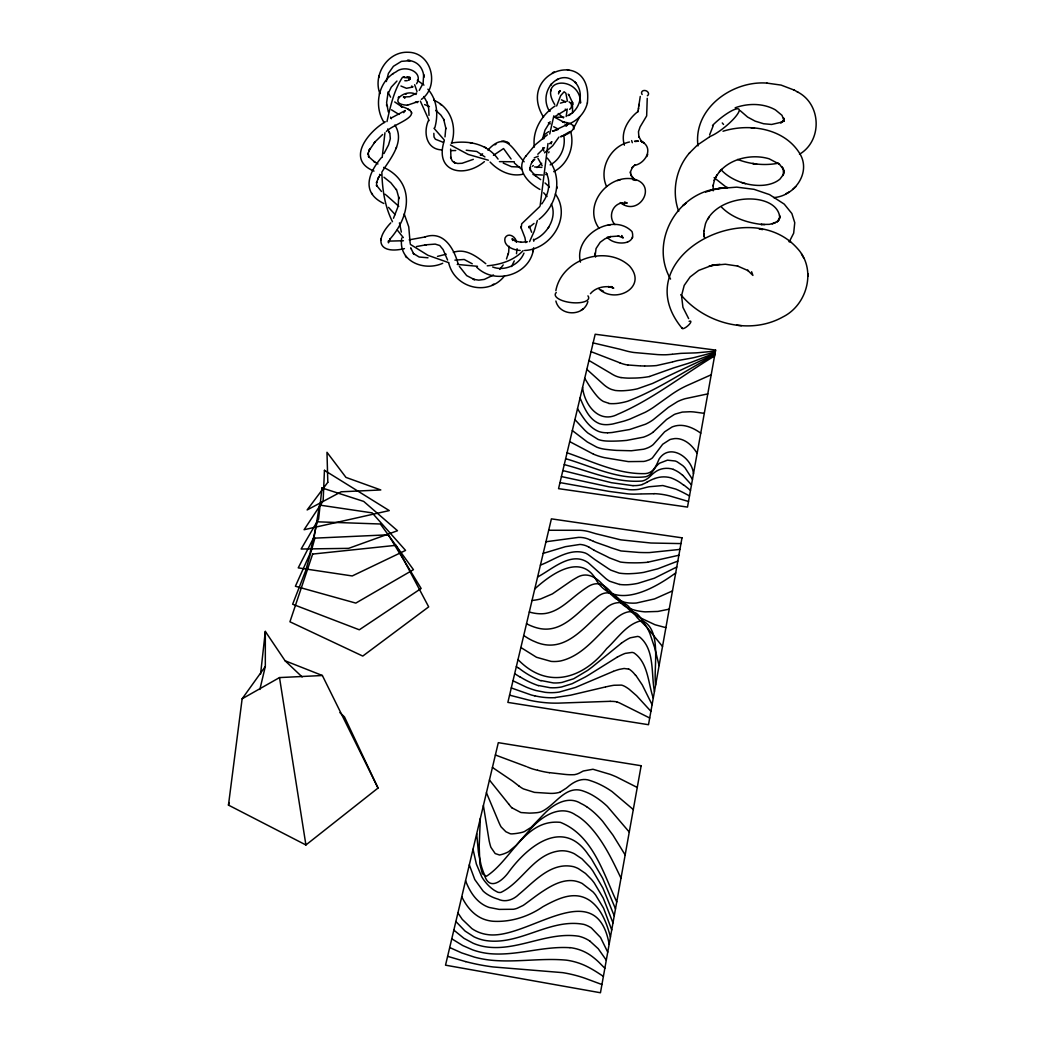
<?xml version="1.0" encoding="UTF-8"?>
<svg xmlns="http://www.w3.org/2000/svg" width="1045" height="1045" viewBox="0 0 1045 1045"><rect width="100%" height="100%" fill="white"/><g stroke="black" fill="none" stroke-linecap="round" stroke-linejoin="round"><path stroke-width="1.5" d="M558.553 93.932L558.84 92.038L558.657 92.678L560.381 90.654M543.831 138.763L544.628 134.478L548.664 131.631M655.62 684.971C653.138 667.585 662.582 629.364 641.93 620.56C626.608 623.708 617.569 638.665 606.662 648.631C583.11 678.636 547.436 690.131 518.02 659.565M444.086 120.136L443.668 119.208L445.784 128.039L445 136.895M429.012 115.368L428.659 108.236L426.909 102.11L427.274 103.063M480.321 818.509L479.185 846.084L479.89 864.124L482.346 873.724L486.421 876.246C511.684 859.931 524.786 818.823 560.381 822.35C592.75 835.242 603.278 873.097 616.746 901.9M624.401 145.177C620.221 131.905 628.202 118.999 638.39 111.149L637.907 111.802L640.271 96.401M543.622 201.136C549.161 192.816 550.702 180.824 546.039 172.516M539.024 219.345C557.586 204.872 563.66 176.553 547.188 157.991M779.74 216.929L779.126 219.724L779.661 217.817L777.114 221.958L778.969 220.025M638.613 108.118L638.547 109.189M517.092 248.723L516.478 253.687M560.447 136.621C573.509 133.172 580.981 123.859 562.484 121.912L564.692 122.644L554.464 117.158M638.808 104.448L638.704 106.198M433.832 133.329L434.028 136.999L435.399 139.233L443.42 142.394M382.196 157.416L384.952 132.741M551.368 141.833L551.172 143.831M386.323 81.536L388.426 73.398L393.416 66.292L401.437 61.355L410.267 60.636L407.524 60.323C417.268 61.002 423.042 67.272 423.956 77.199L423.656 74.613L423.107 83.3L419.267 90.379M548.782 186.506L548.69 187.264M556.867 188.492L557.024 187.003M260.571 674.077L265.325 631.415L285.089 660.78L302.149 676.951M450.63 149.095L450.97 158.461L450.578 157.103L452.224 160.891L455.398 163.151L453.465 162.145L457.619 163.49L462.099 163.281L473.32 159.349M525.792 242.623L524.943 237.672L521.194 228.019L521.703 223.8L539.795 206.557M567.226 108.993L566.181 116.544M416.589 83.744C424.087 71.622 404.676 64.516 396.199 71.778C378.225 81.04 373.392 106.067 384.155 122.605M595.141 253.047L595.193 255.267L596.068 248.527L600.196 242.257L604.964 238.796L610.763 236.536L607.563 237.568M339.925 712.612L344.458 716.896L378.029 788.048L305.911 844.974L228.463 805.107L242.14 698.792L265.325 666.462L265.325 631.415M390.791 222.859C373.104 241.578 380.132 254.353 404.441 248.619M542.473 139.181L544.994 130.142L550.14 121.716M540.16 205.643L547.985 143.518M533.642 247.783C531.16 274.443 495.173 285.886 476.546 267.05M421.383 99.366C439.958 86.448 431.872 52.354 408.099 52.263C387.591 51.309 372.778 74.9 379.844 93.488M428.385 120.684C423.147 132.532 426.321 149.722 442.257 149.905M633.257 166.442L632.212 167.579L635.007 164.979L634.511 165.397C645.64 163.425 654.013 147.959 641.734 141.558L642.361 142.068L640.925 140.748L643.851 143.034L640.925 140.748M572.569 113.004L572.451 102.214L572.895 104.343M444.321 140.592C433.975 171.85 463.666 178.956 484.397 161.648M451.61 143.269C457.148 126.824 450.813 107.217 434.015 100.346M587.342 103.115C593.86 45.327 515.276 71.387 543.531 117.171M378.669 77.735L379.022 75.971M580.524 102.58C580.223 75.971 537.3 76.716 554.699 104.474M549.735 133.982L553.837 115.825M418.065 80.413L418.222 79.707M512.677 240.507L512.259 238.573L512.716 239.736L512.52 238.992L516.413 241.526L515.08 241.003L521.207 242.322M434.824 127.699C438.508 114.689 437.15 99.602 427.901 89.191M386.964 121.599C390.438 106.446 393.808 90.654 402.39 77.434M506.485 258.977L508.641 252.381L509.085 246.254M533.25 250.147L532.911 251.636M555.849 290.693C561.57 259.238 606.178 244.269 629.508 265.979C648.187 287.153 615.348 304.787 598.694 288.616M259.852 689.478L265.325 666.462M379.374 94.089L379.727 92.731M530.364 165.815L530.442 170.557L530.168 169.904L535.34 175.691L534.139 174.724M537.352 220.443L534.335 230.997L529.58 241.656M508.392 253.478L508.105 254.601M607.289 237.163C613.167 245.575 636.901 245.888 632.029 231.611C613.115 212.03 573.405 235.478 580.471 262.125M550.819 91.059L551.185 89.765M647.234 98.321L646.659 115.904L640.062 126.954L638.482 131.683L638.887 137.026L638.717 136.333L641.408 141.232M709.607 134.87L713.33 125.465M387.865 94.063L386.611 102.75L388.322 111.985M587.421 102.854C585.148 112.507 577.794 120.711 568.454 124.055M573.796 129.293L574.058 128.43M380.68 240.167L381.085 238.861M228.463 805.107L229.299 802.586M387.813 94.207L391.274 87.114L396.943 81.053M556.645 105.989L560.669 95.657L564.117 91.764L565.894 93.266L567.37 101.13M579.609 116.909L574.071 127.268M632.303 238.051L632.682 237.019M646.855 156.567L647.73 154.32M382.405 171.197C390.921 157.939 405.225 141.232 394.866 124.995M395.977 148.56L396.538 147.175M403.683 112.651L405.264 110.548L390.634 118.307M548.677 152.74L549.069 151.812M416.158 94.468C404.546 87.793 386.493 104.604 407.589 105.179M514.297 260.884L511.527 266.553M781.843 166.534L783.58 169.512L778.995 163.725L779.531 164.248L769.133 158.801C749.97 153.001 722.97 159.689 714.257 180.458L714.493 179.753L713.069 185.932L713.173 185.122L713.212 190.843M530.821 164.509L533.394 159.807M523.976 253.125C519.195 264.986 504.63 271.595 492.613 266.984M587.878 301.613C583.593 316.962 559.519 316.282 555.875 301.025M566.09 126.301L568.284 124.002L552.753 131.317M380.106 174.842L377.833 178.969L378.865 176.918M378.225 178.186L376.513 182.692L376.644 182.026L376.631 185.958L376.448 185.278L381.464 191.457M393.482 218.274L398.184 206.27L398.681 196.982C400.287 204.023 395.911 186.232 396.368 189.942M779.609 215.309L779.779 217.478C777.362 191.039 717.001 192.711 705.48 223.721L703.781 231.507L703.821 230.671L704.239 236.758L703.794 233.858L703.938 234.785M715.642 177.245L715.303 177.846L717.131 174.698M533.486 239.971C546.653 235.151 557.56 217.843 551.355 204.01M383.985 153.537L388.531 144.928L390.321 138.671L389.889 133.878L387.721 128.979M525.896 156.018C514.793 169.29 528.169 183.006 539.938 189.445M689.609 152.831C675.828 168.558 671.504 191.731 678.701 211.351M558.879 137.143L552.727 145.738L544.536 152.831M525.661 156.384L535.144 144.85L547.345 134.844M381.451 157.56C368.049 173.339 361.126 192.685 383.842 203.488M543.034 202.077L541.793 203.919M548.142 228.11L548.847 227.052M707.909 219.032L709.307 216.994M503.207 264.921L499.771 269.375M398.197 97.681L398.994 96.558M632.343 167.435L630.396 171.994L631.258 175.978M789.223 241.917L793.678 233.166L794.749 222.703L791.875 213.546L784.233 204.115L769.499 194.592L754.033 189.328L736.738 187.146L718.62 188.557L727.673 187.382M374.058 142.982L374.985 141.898L368.78 150.989L369.956 148.573L368.036 153.759L368.062 154.608L368.153 153.079L369.068 157.273L368.362 156.058L368.702 156.632M590.438 293.671C595.075 288.054 602.952 286.056 609.98 286.826L608.347 286.63L611.09 286.996L608.347 286.63M773.679 197.583C794.696 196.251 811.808 172.046 799.399 152.962C783.75 128.156 749.291 123.062 723.009 131.239M689.386 153.079L697.433 145.046L709.699 136.777M541.689 163.281L536.973 167.592M374.776 142.146L382.614 134.505M537.783 154.255L544.51 147.685M719.352 171.746L721.612 169.329M504.526 275.906C488.355 296.845 454.392 288.289 448.632 262.582M565.724 124.747L566.926 123.545M523.127 250.617C513.957 260.532 500.32 264.685 487.205 265.822M534.766 159.532L531.591 162.158M795.768 186.702L792.711 189.472M555.274 116.322L565.528 110.104M566.939 124.943L567.644 124.342M777.637 221.409L778.225 220.913L772.242 223.917M653.19 432.121L666.566 419.489L674.09 414.604A27.719 20.913 4.4 0 1 675.475 413.99L682.32 412.083L690.17 411.73A67.285 51.427 4.6 0 1 693.893 411.952L704.304 413.35M534.766 588.936C551.277 573.836 581.778 552.087 596.813 581.02C616.236 610.515 654.588 588.413 675.697 572.934M416.655 92.992L409.784 96.702L403.396 97.002L404.846 97.982M386.35 131.474C393.273 123.689 429.038 114.584 400.771 106.263L402.09 106.917L394.723 101.953M569.525 131.814L561.034 136.777M534.034 223.447L528.757 227.705L529.41 226.438L531.631 232.251M580.942 310.404L583.071 308.784M493.449 155.313L503.546 148.56L511.096 158.997M487.858 150.088C505.963 130.573 512.298 148.886 524.159 161.792M799.516 154.229C822.676 140.552 821.409 103.755 797.231 91.803M549.487 143.688L552.021 141.859M621.37 643.211L592.606 666.671A179.792 143.923 -3.9 0 1 587.643 670.394L573.666 678.767L562.001 682.424A33.584 28.019 0 0 1 553.249 682.921L541.153 680.543M740.082 110.548L747.593 117.066L755.117 121.129L763.595 123.741L771.589 124.459L781.83 122.134L780.798 122.735L784.155 119.966L783.593 121.246L784.168 119.848L783.763 121.181L783.659 117.954L784.09 120.698L781.987 115.316L775.442 109.908C764.104 103.429 748.769 102.828 735.171 107.779M393.338 73.503L392.397 74.169M385.318 121.808C368.362 131.644 345.399 159.611 374.019 171.093M494.925 144.863L496.14 144.027M493.501 275.005L484.292 279.42L478.741 280.151L473.163 279.263L474.626 279.694L466.684 275.619L459.343 266.37M532.323 166.246L533.342 165.567M482.607 153.824L480.36 155.313M555.143 105.976C541.78 114.728 532.036 130.769 534.387 147.097M559.95 90.824L559.336 91.228L560.133 90.758M714.584 355.966C682.346 375.377 652.498 399.373 617.752 414.264C598.785 424.218 584.312 404.493 582.574 387.368M537.613 576.971C552.165 569.355 571.21 550.976 587.956 562.576A94.677 77.748 -1.8 0 1 591.561 565.724L605.734 578.486A30.161 24.153 3 0 0 609.705 581.255L619.698 584.508M567.762 115.721L570.518 114.166L569.329 114.911C581.138 108.131 584.05 91.555 574.946 82.059L576.004 83.26C568.741 74.835 557.73 76.167 550.493 85.246L551.473 84.018C545.137 91.725 544.21 102.07 549.043 110.587M782.3 121.847L783.358 121.22L780.798 122.735M408.412 80.191L410.306 78.009L410.189 79.067L409.131 77.474L409.901 77.944L403.945 77.552M418.34 101.509L407.393 105.205M714.754 354.986C685.794 370.309 658.481 389.524 627.758 401.202A50.865 37.385 1.4 0 1 621.462 402.73L621.096 402.795A32.134 23.761 1.5 0 1 608.791 403.527M242.14 698.792L279.511 677.578L322.369 675.514L378.029 788.048M647.012 482.176L648.004 481.614A40.794 31.833 4.4 0 1 654.81 478.466M617.112 657.214L588.91 674.848A193.443 154.085 -3.6 0 1 585.2 677.042L572.137 683.704L561.596 686.97A37.045 30.945 -0.2 0 1 550.01 687.701L538.58 685.52M569.616 109.346C572.477 107.739 572.137 102.985 569.016 101.848M550.153 164.901C560.486 159.585 565.972 147.071 563.778 135.798M553.719 171.667C567.931 164.405 574.959 146.587 570.635 131.409M564.261 135.288L565.084 134.844M676.755 567.017L654.301 578.238L637.881 583.345A61.446 48.684 2.6 0 1 630.174 584.534L628.189 584.717A35.922 28.698 2.9 0 1 619.698 584.455M412.592 87.075L406.453 88.302L400.953 86.03M785.997 193.678L789.21 191.94M554.111 71.909L552.387 72.823M557.69 79.237L556.658 79.786M672.484 590.908L654.497 598.929L636.444 603.017A39.697 31.912 3.3 0 1 632.565 603.161L629.534 603.03A26.373 21.292 3.4 0 1 624.427 602.194L615.74 598.667L609.144 592.737A77.591 61.851 4.9 0 1 607.746 591.117C601.006 580.902 589.119 569.669 576.383 577.833A84.514 69.793 3.5 0 0 570.243 581.582L552.413 593.887L540.578 598.981A43.067 34.616 -1.4 0 1 532.049 600.444M492.299 284.893L493.945 284.057M714.937 354.02L652.498 383.476L637.515 388.779A59.408 43.263 1.6 0 1 628.254 390.334L625.537 390.582A38.443 28.189 1.7 0 1 615.205 390.464L611.547 389.458A20.038 14.787 1.8 0 1 607.067 387.146L605.708 386.206A48.893 35.817 2.4 0 1 603.357 384.26L586.846 369.368M540.422 565.11C554.477 559.806 569.76 547.724 585.37 553.066A17.804 14.303 0.8 0 1 588.544 554.882L593.978 558.918A50.042 39.54 2.8 0 0 594.958 559.637L607.289 567.905A38.273 30.423 3.1 0 0 610.894 570.165L619.189 573.117A49.167 38.926 2.8 0 0 629.064 573.744L631.154 573.64A80.818 63.301 2.6 0 0 643.759 572.373L657.827 568.793L677.813 561.113M711.214 374.763L686.892 385.618A108.249 82.019 6.5 0 0 679.563 389.38L678.257 390.138A134.478 102.371 7.3 0 0 671.635 394.396L653.177 407.55A95.853 70.093 0.7 0 1 645.261 412.266L630.044 419.032A124.42 90.262 0.2 0 1 623.956 421.122L613.01 423.943A35.791 26.7 1.3 0 1 608.399 424.584A19.62 14.721 1.4 0 1 603.592 424.544L602.351 424.361A14.604 10.973 1.4 0 1 598.903 423.421C588.609 419.006 584.246 407.55 580.053 398.001M534.191 157.899L538.253 156.188M560.42 103.141L565.894 101.535M715.107 353.04L691.855 362.092A83.208 59.408 2.5 0 1 687.571 363.569L673.568 367.931A44.491 33.022 4.3 0 0 672.536 368.297L649.598 376.448M613.363 671.36L575.377 687.479L559.206 692.064A43.067 35.974 -0.2 0 1 545.203 692.326L535.981 690.51A79.106 65.273 0.3 0 1 526.288 687.127L512.977 680.791M620.273 202.573C639.109 217.687 658.219 184.965 634.001 179.126C608.112 173.601 582.3 205.264 599.085 228.385M556.828 129.972L558.121 129.502M566.377 124.695L568.362 124.002L567.657 124.237M560.107 792.097L566.181 788.244A69.166 59.787 -2.2 0 0 567.5 787.198C572.947 782.365 580.328 778.198 587.812 779.857A73.581 66.096 1.3 0 1 597.361 783.28A84.789 76.429 0.8 0 1 612.03 791.561L633.296 809.561M709.751 190.712L718.686 188.544C676.912 192.829 649.245 242.022 670.55 279.08M705.662 192.071L709.908 190.66M775.299 222.885L769.29 224.361L760.917 224.44L764.835 224.61M737.874 266.096L725.334 264.228L711.736 265.469L698.687 270.407L690.118 276.951L684.201 285.416L681.536 295.696L682.934 307.361L688.642 318.594M627.509 242.257L627.235 242.335M617.464 180.576L620.508 179.675M543.204 553.38L565.423 546.679L579.988 544.432A17.399 13.938 0.9 0 1 589.106 547.266M629.456 142.002C610.319 145.973 598.485 169.016 606.57 186.519M567.239 124.459L564.809 125.087M672.836 361.857L675.945 360.995A34.916 25.785 4 0 1 677.513 360.603L690.249 358.344A63.314 45.275 3.1 0 0 694.742 357.416L715.289 352.06M672.118 362.053L656.534 365.567A81.51 58.18 2.2 0 1 644.595 365.985M446.215 254.196L437.502 256.391M678.871 555.248L647.769 562.21M555.548 130.364L552.7 130.978M669.218 609.144L657.893 611.443L645.105 611.861A50.186 40.311 4 0 1 636.849 610.672A32.787 26.491 4 0 1 630.083 608.569C613.65 604.232 607.406 572.738 586.271 587.799A86.487 71.596 4.4 0 0 583.437 589.733L582.653 590.294A134.596 112.507 6.4 0 0 580.341 592.019C569.538 599.908 559.806 610.829 546.078 613.363A24.074 19.581 -0.8 0 1 540.84 613.781A32.369 26.269 -0.8 0 1 535.981 613.441A37.764 30.592 -0.7 0 1 529.292 612.017M709.085 266.135L717.249 264.542M545.738 174.554L547.345 174.149M442.714 263.288C424.061 271.7 397.831 261.328 401.776 237.973M563.921 117.118L555.326 117.314M605.159 687.022L570.492 695.199L555.117 697.551M605.695 686.905L610.071 685.951A61.394 52.812 4.7 0 1 614.029 685.259L621.357 685.102A9.314 7.877 3.8 0 1 622.716 685.468A17.334 14.695 3.6 0 1 626.059 687.153A39.619 33.819 3 0 1 629.234 689.308L636.627 695.735L650.904 711.318M453.334 252.354C465.691 247.978 476.651 256.495 485.794 263.706M454.915 260.14L464.189 259.473L472.249 263.784M523.284 174.123C510.927 177.219 498.452 170.91 490.105 162.053M634.916 141.545L638.547 141.179L634.55 141.179M711.514 265.521L719.9 264.307M707.792 393.887L685.102 398.707A43.707 32.878 4.8 0 0 677.539 401.62L668.473 407.302L653.177 419.763A49.481 36.797 1.8 0 1 645.47 424.231L629.626 429.521L612.03 432.512A46.633 34.785 1.4 0 1 607.563 432.787M416.485 246.555L426.36 244.752L425.067 244.961M610.424 236.64L618.914 236.026L618.222 235.935L623.238 237.96L621.775 236.379L622.415 237.071M527.464 241.8L520.723 242.283M409.17 239.841L425.093 236.954M778.46 163.164C764.862 165.868 750.545 164.365 737.6 159.441M503.259 141.101L501.417 141.402M549.291 111.227L550.232 111.07M718.62 188.557L723.166 187.839M404.807 80.752L407.21 80.713M608.099 225.197L610.175 224.871M424.819 236.993C443.603 230.161 454.196 248.788 458.154 264.137M426.086 244.791L435.203 244.112L439.749 245.51L443.119 249.585L447.587 260.074M545.96 541.754L578.551 537.378A20.338 16.263 0.9 0 1 589.68 539.677M403.422 240.742L388.191 241.134L388.466 242.819L390.112 238.717L389.785 239.279C410.502 216.224 415.44 182.235 383.646 167.383M679.916 549.409L649.376 552.583A135.314 103.037 2.9 0 1 638.782 552.426L620.978 550.95L611.312 547.854A136.255 113.369 -0.2 0 0 607.432 546.378L596.604 542.603A45.797 35.896 2.2 0 1 593.442 541.323M519.822 167.03L511.501 166.677L503.246 163.085M405.604 94.011L406.427 93.932M715.459 351.081L697.616 352.753A63.105 44.948 3.5 0 1 694.99 352.91L681.431 353.341A31.533 23.186 3.8 0 0 680.06 353.445L672.484 354.255M672.196 354.281L668.761 354.582A58.429 41.787 2.7 0 1 665.469 354.778L663.418 354.791A117.079 82.072 2.6 0 1 657.684 354.608L634.001 352.505A48.906 35.086 2.2 0 1 625.864 350.833L620.913 349.487A54.915 40.768 1.3 0 0 619.215 349.056L593.129 342.917M524.642 250.46C551.028 249.533 571.994 216.746 555.339 193.991M542.512 175.051L532.963 174.476M541.832 167.409L534.609 166.965M406.048 77.199L407.354 77.16M514.349 161.779L499.405 161.622M427.993 257.788L419.163 257.018L413.245 253.439L414.277 254.444M641.447 493.945L653.909 493.749M640.585 493.971L634.824 494.141A58.833 44.857 2.6 0 1 628.058 493.893L608.935 491.385L559.989 482.594M455.724 150.545L451.1 150.598M451.283 143.021C468.852 140.187 487.244 143.844 498.06 159.101M466.227 150.219L476.794 151.473L484.906 156.92M610.215 701.313L558.383 703.128A132.415 107.687 -0.1 0 1 551.002 703.063A106.211 87.166 0 0 1 528.861 700.111L509.568 695.16M767.069 83.117C732.467 80.282 692.966 108.549 697.982 145.934M680.961 543.596L650.957 543.021L621.03 539.873A56.352 43.877 2.9 0 1 616.707 538.854L597.27 534.073A57.24 44.504 2 0 1 595.624 533.655L590.294 532.088A33.153 26.543 0.9 0 0 580.093 530.298L548.69 530.259M644.595 365.998L641.186 365.92M633.022 485.69L611.443 482.699L562.837 470.577M640.324 365.894L627.81 364.979M477.487 266.305L457.253 264.424M680.778 294.612C704.604 323.454 749.448 335.693 782.953 316.909C807.563 304.709 816.837 269.035 797.296 248.331C748.05 192.816 624.374 258.703 682.202 328.417M503.977 141.153L505.035 141.219M472.157 142.825L470.054 142.682M766.756 83.091L781.085 85.089L794.37 90.157M754.477 127.973L750.976 127.725M520.188 250.447C513.644 250.251 503.05 246.084 505.035 237.986C508.105 231.781 516.204 236.875 516.452 242.283M569.93 947.697C542.799 945.921 516.256 956.253 489.086 953.602A68.252 62.373 -5.7 0 1 472.536 949.827L462.778 945.568L451.78 938.802M736.62 325.178L741.493 325.674M761.87 224.479C747.266 222.768 732.088 217.882 721.559 207.158M632.617 179.596L636.131 180.419L634.263 179.57M549.356 772.634L564.966 774.397A50.761 43.668 1.1 0 0 574.619 774.658L576.984 774.045A25.642 22.258 0.9 0 0 579.923 772.791L582 771.68A34.603 30.514 3.8 0 1 583.306 771.001L592.959 769.251L610.097 774.332A102.266 92.417 2 0 1 616.537 776.971L637.254 787.46M753.118 163.569L756.671 164.039L752.57 163.49M407.563 76.781L410.032 77.252M621.043 377.532L621.553 377.611A49.285 35.791 1.9 0 0 629.194 378.146L635.373 378.042A69.793 50.33 1.9 0 0 649.611 376.513M608.817 403.318L603.461 401.489A20.182 14.983 1.7 0 1 600.483 399.49L599.164 398.328A45.784 33.806 2.3 0 1 596.042 394.905L595.062 393.704A157.834 113.696 4.9 0 1 588.701 384.756L584.73 378.329M568.728 69.897L567.317 69.662M415.309 102.136L417.595 102.567M759.206 229.012L762.589 229.613M609.353 286.761L613.742 288.106L611.521 286.866M665.887 627.653L655.045 624.753L641.173 618.222A66.188 53.099 5.3 0 1 635.765 614.969C622.572 607.85 614.042 581.569 595.48 598.419A107.948 89.948 6.1 0 0 592.881 600.418C577.48 612.344 562.941 632.055 541.101 628.776A36.797 30.005 -0.4 0 1 534.126 627A51.309 41.656 -0.2 0 1 526.523 623.734M488.342 160.212L468.212 154.451L450.434 144.955M561.426 476.572L609.248 486.879L629.377 489.687A33.113 25.42 2.6 0 0 638.547 489.373A49.337 37.685 2.3 0 0 641.878 488.551L644.948 487.754A62.883 49.664 4.5 0 1 649.063 486.761L662.817 485.533L675.788 489.086A99.157 79.263 3.1 0 1 683.979 492.966L689.504 495.905M721.481 170.191C736.581 185.997 766.847 190.504 780.079 178.982L783.593 174.162L783.005 175.482L783.815 170.191L783.881 173.326L782.836 168.049L783.162 168.807M537.561 770.283L533.708 769.264A39.671 34.211 -0.5 0 1 529.658 767.892L527.32 766.952M465.73 961.648L447.626 956.332M565.685 101.874L561.4 99.797M448.579 262.608L427.954 255.32L410.345 244.399M737.43 265.979L748.403 270.76L747.58 270.211L752.909 275.41L751.629 271.765M741.532 182.47L745.425 183.672M564.261 464.62C589.772 471.151 615.414 483.182 642.192 481.027A13.533 10.424 2.9 0 0 645.901 479.616A21.592 16.589 2.6 0 0 649.324 477.121L651.035 475.514A33.897 26.256 4.5 0 1 656.965 470.851A16.825 12.984 4 0 1 673.359 469.336M688.511 501.482L669.414 495.853A56.887 45.039 3.9 0 0 653.909 493.645M628.267 669.061L624.113 668.486L619.162 669.414A57.619 49.102 5.2 0 0 613.363 671.373M565.659 458.69C591.692 466.227 618.261 480.217 645.928 476.716A12.501 9.614 2.9 0 0 649.559 474.809A17.216 13.219 2.8 0 0 651.584 472.889L655.986 466.684A22.023 16.955 4.2 0 1 659.682 463.157L667.428 460.166L675.161 460.989A16.55 12.723 4 0 1 677.069 461.759L682.829 465.665A37.111 28.698 3.6 0 1 685.115 467.964L692.469 479.341M495.382 754.999L526.327 766.547M591.052 351.656L617.699 361.949A55.555 40.037 2.4 0 0 619.972 362.902M424.584 104.565L429.404 106.59M567.056 452.785C592.371 461.472 617.935 474.456 645.301 473.607C653.386 473.202 656.43 465.365 659.095 459.055C670.041 442.309 692.273 457.932 693.449 473.881M601.933 984.534L584.743 978.159A130.769 128.901 -3.7 0 0 562.693 972.647L492.913 966.938A196.643 173.143 -2.2 0 1 465.743 961.622M285.089 660.78L322.369 675.514M622.389 203.71L624.335 204.506M511.279 687.95L531.33 695.003A78.205 64.659 -0.1 0 0 534.818 695.865M409.078 109.66L408.033 109.216M593.482 454.17L569.708 441.617M593.442 541.336L589.72 539.638M411.508 86.069L412.879 86.735M557.847 128.901L553.693 126.732M398.955 114.414L391.457 109.803M649.703 717.993L619.149 702.736A23.735 20.312 3.5 0 0 616.785 701.979M550.245 123.872L548.377 122.827M449.716 947.541L461.629 952.883L474.456 957.129A99.366 90.105 -4.7 0 0 491.294 960.224C516.282 962.641 541.362 957.834 566.325 960.146A64.137 61.537 2.2 0 1 588.139 967.082A125.047 122.108 -8 0 1 597.022 972.229L603.396 976.37M601.084 290.04L603.514 291.255M624.544 201.959L627.274 203.043L621.213 203.096L621.893 202.926C611.965 204.506 608.02 217.438 614.969 224.623M565.214 109.15L565.959 109.555M611.769 287.231L612.958 287.937L611.064 286.5M506.734 141.741L507.818 142.329M793.769 89.818L797.91 92.182M417.295 80.282L423.956 85.102M593.769 550.01L589.132 547.24M588.962 360.473L610.502 373.169A45.849 33.375 2.3 0 0 613.533 374.972A20.364 14.93 1.9 0 0 621.03 377.598M519.678 676.794L514.662 673.672M377.95 163.974L373.94 161.479L374.881 162.093M727.006 187.786L714.101 177.637M379.544 174.397L380.667 175.09M635.086 180.119L633.152 178.852L634.72 179.897L630.736 174.633M523.715 635.556L528.143 638.325A63.027 51.323 0.3 0 0 532.911 640.82L536.999 642.557A40.886 33.518 -0.1 0 0 541.375 643.955C567.344 650.708 585.096 625.968 602.429 611.207A125.922 105.44 7.7 0 1 605.421 608.712C611.782 602.168 623.93 599.451 629.822 607.955A51.466 42.518 1.6 0 1 631.258 609.784L637.359 617.843L645.523 625.837A106.734 89.922 0.3 0 1 648.527 629.338L662.517 646.463M558.239 113.513L563.438 117.941M586.585 806.701L586.036 806.335A39.984 35.817 1 0 0 580.902 803.474C568.506 795.532 553.85 803.892 544.863 813.18A163.947 149.722 13 0 0 542.512 815.57L531.147 827.327L524.485 831.533A13.637 12.148 -2.8 0 1 521.991 832.382A51.349 45.157 -3.3 0 1 512.272 833.871A7.25 6.466 -3.5 0 1 510.195 833.727L505.858 831.729L501.104 826.908A41.199 36.562 -1.2 0 1 499.575 823.904A83.3 73.49 1.9 0 1 498.883 822.363L486.434 792.724M492.43 767.448L512.037 780.719A58.886 52.354 -6.5 0 1 513.996 782.169L518.79 785.905M403.657 96.976L404.768 97.721M485.99 147.92L484.227 146.718M374.306 161.727L368.741 156.711M700.751 433.166C693.057 427.588 682.921 423.173 673.398 426.504A20.09 15.218 4.2 0 0 671.961 427.052L664.633 431.807L653.19 444.608A21.997 16.655 2.6 0 1 647.848 447.822L645.888 448.566A29.064 21.945 2.5 0 1 643.511 449.245L631.389 450.761L616.589 450.395A168.924 121.729 1.9 0 1 610.071 449.846L605.865 449.376A35.504 26.778 1.7 0 1 601.802 448.684A28.006 21.174 1.6 0 1 596.695 447.116L587.29 441.97L572.333 430.553M409.313 109.777L410.136 110.339M383.946 177.219L390.856 182.77L395.964 189.21M589.85 941.062L598.236 948.716L606.296 960.185M521.755 169.538L514.297 162.955M540.683 179.636L535.34 175.691M683.574 484.789L690.497 490.353M518.516 668.212L516.348 666.605M384.965 194.213L385.736 194.788M440.311 104.239L441.565 105.205M435.869 110.43L440.885 115.081L443.785 119.47M435.961 110.496L436.797 111.136M386.519 195.389L398.798 206.309M520.88 647.508L536.49 657.266L551.107 661.394A29.038 24.048 -0.1 0 0 560.695 660.936C583.149 655.685 596.786 635.451 613.245 621.004C619.489 614.551 631.585 606.727 638.939 615.727A36.693 30.292 2.7 0 1 640.885 618.34L647.208 627.875A97.381 81.405 0.1 0 1 649.885 633.492L654.732 647.9L659.095 665.56M790.869 242.218L788.792 240.572M508.288 142.642L509.228 143.426M545.02 182.966L549.396 186.885M512.024 807.863L520.919 812.54L529.279 813.115A92.038 79.237 -1.7 0 0 536.32 812.736A18.196 16.067 -1.4 0 0 541.428 811.638C555.587 805.303 565.541 784.194 583.75 791.222A51.14 45.784 1.2 0 1 592.006 794.931A77.996 70.394 -0.1 0 1 603.984 803.37A82.855 74.874 -0.4 0 1 607.38 806.426L629.26 832.055M682.79 475.292L691.49 484.841M388.531 207.367L395.18 214.643M453.843 930.128L463.928 938.306L473.267 943.308A51.466 47.169 -6.2 0 0 483.913 946.522C516.23 952.387 546.679 931.213 578.852 936.242A32.46 30.514 3.5 0 1 589.85 941.062M444.203 139.899L433.975 128.248M543.687 192.789L547.031 196.525M604.846 968.258L598.654 962.014A75.279 72.027 -0.6 0 0 591.548 956.057A43.707 41.447 3 0 0 569.93 947.606M403.305 237.594L397.296 230.057M387.551 106.224L386.415 104.957M633.335 178.747L633.871 179.348L632.173 177.454M568.14 94.115L569.159 95.317M574.933 419.594L584.586 430.004A101.992 75.384 3.2 0 0 587.917 433.048L598.08 439.409A20.547 15.518 1.5 0 0 602.403 440.572A26.399 19.894 1.6 0 0 606.714 441.042A58.755 43.799 1.5 0 0 609.953 441.134L611.051 441.147A118.803 86.774 1.4 0 0 626.686 440.389L643.341 437.189A39.357 29.495 2.1 0 0 645.679 436.327A31.69 23.8 2.3 0 0 653.19 432.121M371.576 193.09L372.464 194.122M723.532 124.446L722.265 122.944M635.804 675.292L642.283 684.945L652.093 704.683M489.439 780.027L508.667 804.01M455.881 921.507L465.077 931.069L473.986 936.816A41.343 37.933 -6.5 0 0 484.54 940.343C519.052 946.43 549.657 917.745 583.959 924.42A26.621 24.858 3.8 0 1 591.352 927.934L600.522 937.456L607.733 952.152M570.4 102.776L570.949 103.455M413.663 253.857L410.763 247.9M568.859 94.912L572.529 102.606M423.826 96.532L426.948 102.214M457.919 912.938L462.282 919.378L471.909 928.613A34.798 31.925 -6.6 0 0 488.106 934.661C527.751 939.925 596.133 873.346 609.17 944.184M405.408 255.999L406.4 257.553M390.582 97.172L387.904 92.064M697.133 453.334C693.148 446.803 687.31 440.65 679.59 438.939A13.298 10.11 4.1 0 0 674.443 438.613L671.295 439.174A15.74 11.978 4.1 0 0 669.819 439.631L662.674 444.269L652.433 457.893A16.093 12.266 2.8 0 1 648.997 459.931L646.097 460.923A23.134 17.595 2.7 0 1 643.694 461.446L628.345 461.616L604.546 457.671A59.278 44.53 1.9 0 1 601.672 456.978A50.147 37.777 1.9 0 1 593.482 454.157M577.506 408.739C583.005 417.347 588.596 427.287 598.498 431.389A16.916 12.736 1.5 0 0 603.004 432.525A22.01 16.563 1.5 0 0 607.55 432.774M542.198 165.789L537.953 158.317M622.559 237.215L621.827 235.53M625.158 854.928L613.01 835.229L602.73 821.396A94.494 85.886 -2.4 0 0 598.354 816.615L596.786 815.048A74.966 67.82 -1 0 0 586.611 806.662M801.463 253.948L803.696 257.945M573.783 126.131L573.391 125.426M429.142 120.593L420.338 101.104M461.759 896.728C466.632 906.942 474.574 916.504 485.768 919.861A33.518 30.619 -5.9 0 0 493.175 921.272C510.783 922.278 528.274 916.752 542.734 906.812A224.793 215.492 32.1 0 1 548.076 903.925C557.821 898.974 568.793 893.984 579.975 896.27A26.047 24.087 3 0 1 587.447 899.079A29.325 27.144 2.9 0 1 590.738 901.182C601.985 909.738 606.897 923.898 610.45 937.038M390.516 117.118L391.366 118.738M404.206 213.925L408.765 226.869L410.149 243.302M392.476 221.71C384.717 206.401 382.222 189.001 381.869 171.994M620.991 878.205C612.109 859.539 603.017 840.363 588.609 825.25A70.916 64.32 -1.6 0 0 581.138 818.535L579.962 817.673A36.366 32.682 0.5 0 0 575.795 815.074C560.825 804.48 542.825 815.74 532.218 827.313A187.094 172.138 15.2 0 0 529.371 830.344L516.073 845.418L508.771 851.57A12.579 11.299 -4.5 0 1 507.439 852.302A29.142 26.021 -5.1 0 1 499.536 855.006L495.199 853.569L490.928 847.377A46.816 41.944 -1.4 0 1 490 844.308L489.622 842.832A99.353 88.564 3 0 1 489.138 840.755L483.391 805.551M389.106 131.748L389.654 133.081M465.561 880.713C469.296 890.458 475.005 900.189 484.423 905.362A29.169 26.582 -5.4 0 0 489.282 907.465L499.157 909.398L513.369 909.268A17.229 15.766 -4.4 0 0 517.262 908.236L523.036 905.492A58.638 52.981 -6 0 0 525.387 903.86L535.771 896.153A267.311 253.19 35.8 0 1 541.375 892.221C550.976 885.846 562.001 879.237 574.005 880.804A26.896 24.74 2.2 0 1 582.169 883.456L593.037 891.934A54.654 50.643 0.2 0 1 595.585 894.964L603.579 908.17L611.717 929.932M434.459 100.372L434.028 99.288M632.316 142.695L631.65 140.579M615.492 908.85L602.691 878.336L591.679 859.317A113.291 104.409 -6.6 0 0 588.387 854.81C563.83 818.117 528.992 844.7 509.176 871.412C502.763 880.804 488.773 891.973 484.24 874.195A89.439 80.426 1.5 0 1 481.066 865.051L478.44 852.354L476.69 833.779M414.669 84.723L417.007 91.568M614.238 915.838L602.991 888.211L592.972 871.099A91.385 84.397 -4.2 0 0 589.929 867.076L581.974 858.872L574.476 853.83A29.378 26.739 1 0 0 570.4 852.132A22.938 20.848 1.2 0 0 559.911 850.865C533.747 853.791 522.683 881.889 500.973 892.378A6.074 5.552 -5.5 0 1 497.655 892.156L494.389 890.366A39.018 35.308 -3.3 0 1 490.079 887.009L488.773 885.794A52.812 47.652 -2.2 0 1 484.214 880.543A44.817 40.494 -2.9 0 1 481.771 876.82L476.363 864.058L473.032 849.245M612.984 922.879L603.278 898.151L594.265 882.973A71.831 66.462 -1.9 0 0 591.47 879.446L585.487 873.437L578.434 868.656A28.071 25.694 1.6 0 0 573.561 866.684C551.146 861.589 534.439 881.536 518.829 894.402C513.409 899.784 505.284 902.697 498.008 899.131A47.665 43.067 -3.7 0 1 493.358 897.498A39.697 35.948 -4 0 1 486.722 893.945A30.919 28.058 -4.6 0 1 483.09 891.019L474.783 879.55L469.323 864.881M543.909 151.159L542.891 147.632M399.425 222.846L401.358 232.068M653.269 698.073C648.096 683.273 648.2 662.661 634.028 652.942A7.041 5.865 4 0 0 632.094 652.407L625.302 653.373A41.095 34.59 4.9 0 0 624.231 653.765A59.565 50.369 5.7 0 0 617.138 657.24M410.881 248.357L410.946 248.645M704.095 235.804L704.526 237.672M411.508 112.351L411.691 113.16M580.132 100.699L580.602 102.932M595.18 254.875L595.545 257.096M305.911 844.974L279.511 677.578M533.525 239.253L533.773 241.238M654.444 691.503C651.035 673.947 654.967 649.663 639.697 637.045A6.714 5.552 4.1 0 0 637.62 636.418L630.344 637.803A34.707 28.946 4.9 0 0 627.967 638.965L627.34 639.318A69.558 58.455 6.4 0 0 621.383 643.224M521.063 226.608L521.194 228.019M807.955 276.154L807.916 273.646M630.396 171.994L630.462 173.444M445.784 128.039L445.797 128.888M540.983 680.844A86.017 70.629 1.1 0 1 518.725 668.029M538.488 685.69A86.004 70.72 0.7 0 1 519.783 676.69M628.528 668.761A24.126 20.351 3.4 0 1 635.517 675.423M555.117 697.668A60.27 50.134 -0.2 0 1 534.831 695.813M610.228 701.378A26.713 22.885 3.6 0 1 616.811 701.848M593.769 549.997A40.533 31.964 2.4 0 0 595.924 551.198L605.656 555.927A140.082 116.805 -1.3 0 1 609.313 557.834L620.456 562.04A65.966 51.675 2.8 0 0 628.999 562.772L632.147 562.824A107.152 82.777 2.7 0 0 647.782 562.262M673.333 469.427A28.594 22.154 3.8 0 1 682.633 475.384M642.296 484.566A22.559 17.347 2.7 0 1 633.022 485.585M646.999 482.163A33.231 25.485 2.4 0 1 642.244 484.462M654.836 478.519A20.756 16.106 4 0 1 670.733 477.774A40.441 31.585 3.7 0 1 683.352 484.958M627.797 365.032A27.105 19.711 2.1 0 1 619.998 362.863M549.343 772.699A87.075 73.96 0.5 0 1 537.574 770.243M518.829 785.866A26.647 23.277 -1.2 0 0 523.414 788.897L534.504 792.384L550.441 793.39A27.235 23.787 -0.1 0 0 560.133 792.175M511.959 807.903A34.746 30.579 -1.1 0 1 508.706 803.984M712.481 125.478A21.579 4.768 -39.5 0 1 735.784 109.072A21.579 4.768 -39.5 0 1 733.041 119.548A21.579 4.768 -39.5 0 1 709.555 136.621M689.112 321.311A5.565 1.607 -40.1 0 1 690.34 323.01A5.565 1.607 -40.1 0 1 685.024 327.856A5.565 1.607 -40.1 0 1 682.176 327.621M587.943 295.866A16.825 6.374 6.3 0 1 571.445 302.619A16.825 6.374 6.3 0 1 556.28 292.522M642.139 94.507A3.579 2.756 19.8 0 1 642.962 90.784A3.579 2.756 19.8 0 1 647.743 91.921A3.579 2.756 19.8 0 1 647.377 95.761M324.446 470.328L323.14 500.921L304.095 529.724L389.249 510.587L324.446 470.328M321.964 487.924L318.594 519.091L301.13 549.03L348.625 548.351L397.505 530.729L363.686 501.404L321.964 487.924M410.293 78.375L409.209 79.864L410.254 78.31M319.548 505.075L314.153 536.803L298.23 567.866L352.243 575.952L405.565 550.415L372.151 512.873L319.548 505.075M641.147 765.737L600.457 992.75L445.523 965.175L498.308 742.668L641.147 765.737M681.993 537.822L648.501 724.707L507.857 702.397L551.394 518.856L681.993 537.822M715.629 350.101L687.505 507.086L558.553 488.655L595.18 334.243L715.629 350.101M317.197 521.808L309.816 554.098L295.395 586.258L355.809 603.096L413.441 569.669L380.367 524.002L317.197 521.808M314.898 538.136L305.584 570.975L292.639 604.232L359.31 629.795L421.148 588.479L388.348 534.805L314.898 538.136M312.651 554.072L289.935 621.788L362.759 656.077L428.685 606.871L396.094 545.307L312.651 554.072M327.816 482.294L307.139 509.947L341.192 491.79L380.798 489.961L345.973 477.408L326.98 452.289L327.816 482.294M683.012 205.512L686.251 202.769L683.012 205.512M404.023 76.886L403.292 77.043L404.023 76.886M408.504 77.343L408.504 77.343M529.345 227.105L529.149 226.425L529.345 227.105M530.024 169.185L529.854 167.749L530.011 169.159"/></g></svg>
